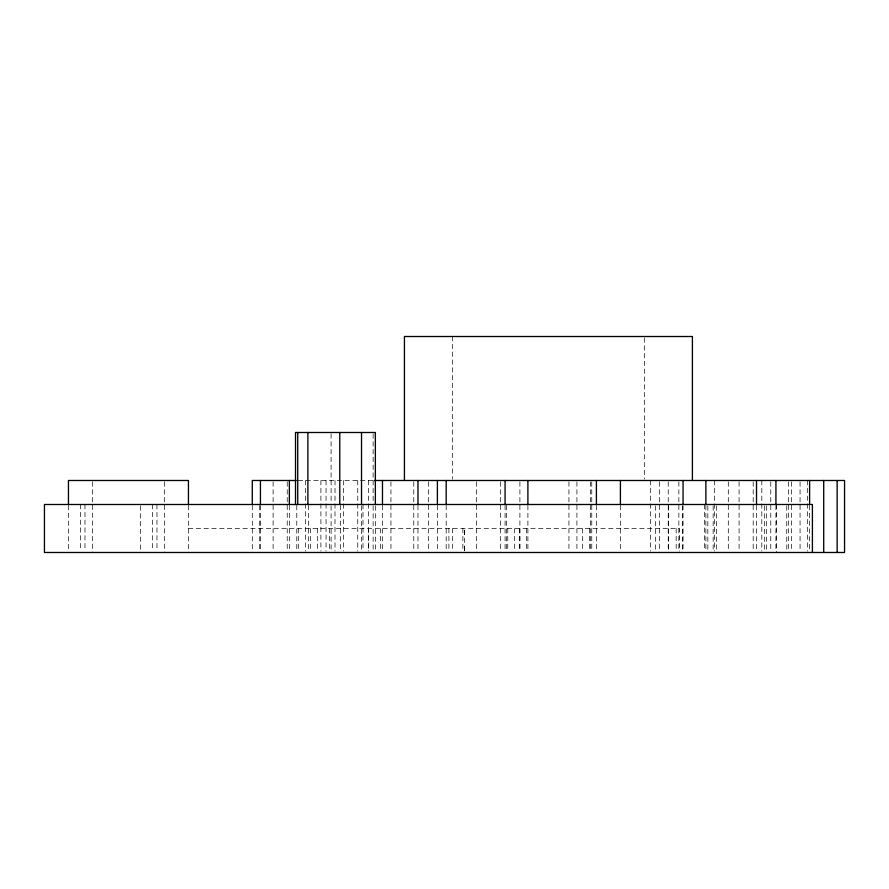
<?xml version="1.0" encoding="UTF-8"?>
<svg xmlns="http://www.w3.org/2000/svg" width="889" height="889" viewBox="0 0 889 889"><rect width="100%" height="100%" fill="white"/><g stroke="black" fill="none" stroke-linecap="round" stroke-linejoin="round"><path stroke-width="0.67" stroke-dasharray="4.45 3.33" d="M464.402 534.489L464.414 528.499L464.425 551.158M375.325 505.83L375.358 551.158M298.248 480.493L373.424 480.493M188.446 528.499L679.529 528.499L679.529 551.158M464.402 546.491L464.414 551.291M809.612 505.419L809.612 551.113M807.468 480.493L807.468 551.113M800.056 481.882L800.056 551.113M791.488 481.882L791.488 551.113M788.399 481.882L788.399 551.113M786.743 505.863L786.787 552.491M776.397 504.496L776.397 552.491M775.93 505.419L775.93 551.113M770.774 481.882L770.774 551.113M766.54 505.863L766.54 552.491M764.407 505.863L764.407 551.124M761.817 480.493L761.817 551.113M756.517 505.419L756.517 551.113M753.183 481.882L753.183 551.113M739.081 481.882L739.081 551.113M728.302 481.882L728.302 551.113M716.401 505.863L716.401 551.124M714.356 480.493L714.356 551.113M713.156 505.863L713.156 552.491M707.844 505.863L707.855 552.491M705.877 505.419L705.877 551.113M704.41 504.496L704.41 551.124M683.052 505.419L683.052 551.113M682.541 505.863L682.541 552.491M678.852 481.882L678.852 551.113M676.173 528.499L676.173 551.158M668.406 505.83L668.406 551.158M668.228 481.882L668.228 551.113M659.438 481.882L659.438 551.113M655.46 505.863L655.46 552.491M650.648 480.493L650.648 551.113M644.414 337.887L644.414 479.115M620.411 505.419L620.411 551.113M596.408 505.419L596.408 551.113M591.763 481.882L591.763 551.113M590.418 481.882L590.418 551.113M589.474 528.499L589.474 551.158M582.373 528.499L582.373 551.158M576.928 481.882L576.928 551.113M568.938 481.882L568.938 551.113M527.899 505.419L527.899 551.113M526.677 528.499L526.677 551.158M519.909 481.882L519.909 551.113M519.765 528.499L519.765 551.158M514.675 528.499L514.675 551.158M507.775 528.499L507.775 551.158M506.419 505.419L506.419 551.113M505.074 505.419L505.074 551.113M500.418 481.882L500.418 551.113M476.426 481.882L476.426 551.113M462.88 528.499L462.88 551.158M452.423 336.509L452.423 479.115M452.423 528.499L452.423 551.158M448.912 528.499L448.912 551.158M446.189 505.419L446.189 551.113M437.388 505.419L437.388 551.113M428.609 481.882L428.609 551.113M417.974 505.419L417.974 551.113M413.774 481.882L413.774 551.113M390.949 481.882L390.949 551.113M382.481 505.419L382.481 551.113M380.425 528.499L380.425 551.158M373.136 433.888L373.136 501.729M373.136 505.863L373.136 551.124M368.524 480.493L368.524 551.113M368.435 528.499L368.424 551.158M362.99 504.496L362.99 551.124M361.523 505.863L361.523 551.124M357.756 480.493L357.756 551.113M343.643 480.493L343.643 551.113M340.32 505.419L340.32 551.113M335.009 480.493L335.009 551.113M331.097 433.888L331.097 501.729M331.097 505.863L331.097 551.124M329.663 528.499L329.663 551.158M326.052 480.493L326.052 551.113M320.896 480.493L320.896 551.113M317.662 528.499L317.662 551.158M310.317 528.499L310.317 551.158M308.427 505.419L308.427 551.113M305.349 480.493L305.349 551.113M298.315 528.499L298.315 551.158M296.782 505.419L296.782 551.113M289.358 505.419L289.358 551.113M287.225 481.882L287.225 551.113M273.112 481.882L273.112 551.113M260.433 505.419L260.433 551.113M259.699 505.419L259.699 551.113M252.287 505.419L252.287 551.113M188.446 505.419L188.446 552.491M164.443 481.882L164.443 552.491M156.975 504.496L156.975 551.124M152.441 504.496L152.441 551.124M140.44 505.863L140.44 551.124M92.445 481.882L92.445 552.491M84.977 504.496L84.977 551.124M80.443 504.496L80.443 551.124M68.453 505.419L68.453 551.113"/><path stroke-width="1.33" d="M295.515 504.496L295.515 432.499L375.358 432.499L375.358 504.496M296.193 480.493L252.287 480.493L252.287 504.03M374.236 480.493L844.55 480.493L844.55 552.491L44.45 552.491L44.45 504.496L812.402 504.496L812.402 552.491M837.138 480.493L837.138 552.491M823.714 480.493L823.714 552.491M809.612 480.493L809.612 504.03M775.93 480.493L775.93 504.03M756.517 480.493L756.517 504.03M705.877 480.493L705.877 504.03M692.409 480.493L692.409 336.509L404.428 336.509L404.428 480.493M683.052 480.493L683.052 504.03M620.411 480.493L620.411 504.03M596.408 480.493L596.408 504.03M527.899 480.493L527.899 504.03M505.074 480.493L505.074 504.03M446.189 480.493L446.189 504.03M437.388 480.493L437.388 504.03M417.974 480.493L417.974 504.03M382.481 480.493L382.481 504.03M361.523 432.499L361.523 504.496M339.776 432.499L339.776 504.496M307.883 432.499L307.883 504.496M297.737 432.499L297.737 504.496M289.358 480.493L289.358 504.03M260.433 480.493L260.433 504.03M188.446 504.03L188.446 480.493L68.453 480.493L68.453 504.03"/></g></svg>
